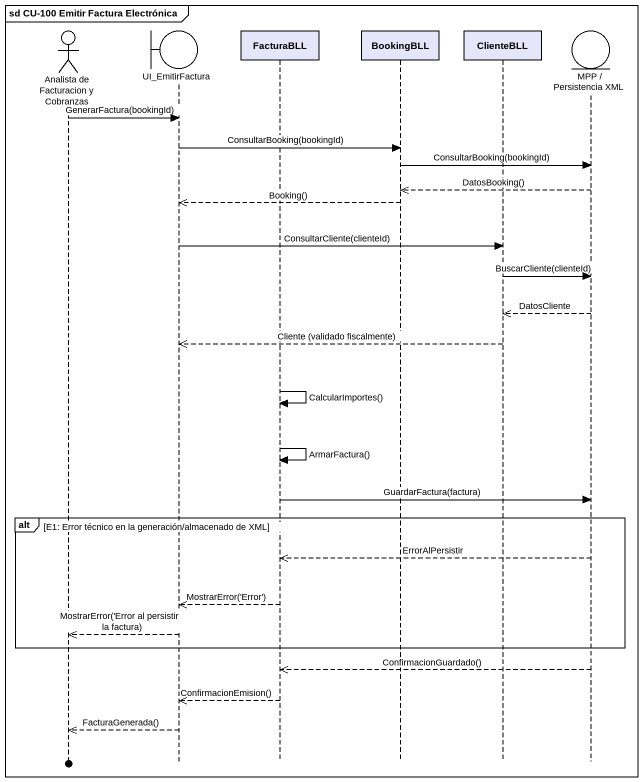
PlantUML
@startuml
mainframe sd CU-100 Emitir Factura Electrónica
hide footbox
actor "Analista de Facturacion y Cobranzas" as Analista_de_Facturacion_y
boundary UI_EmitirFactura
participant FacturaBLL #E6E6FA
participant BookingBLL #E6E6FA
participant ClienteBLL #E6E6FA
entity "MPP / Persistencia XML" as MPP_Persistencia_XML

Analista_de_Facturacion_y -> UI_EmitirFactura : GenerarFactura(bookingId)
UI_EmitirFactura -> BookingBLL : ConsultarBooking(bookingId)
BookingBLL -> MPP_Persistencia_XML : ConsultarBooking(bookingId)
MPP_Persistencia_XML -->> BookingBLL : DatosBooking()
BookingBLL -->> UI_EmitirFactura : Booking()
UI_EmitirFactura -> ClienteBLL : ConsultarCliente(clienteId)
ClienteBLL -> MPP_Persistencia_XML : BuscarCliente(clienteId)
MPP_Persistencia_XML -->> ClienteBLL : DatosCliente
ClienteBLL -->> UI_EmitirFactura : Cliente (validado fiscalmente)
FacturaBLL -> FacturaBLL : CalcularImportes()
FacturaBLL -> FacturaBLL : ArmarFactura()
FacturaBLL -> MPP_Persistencia_XML : GuardarFactura(factura)
alt E1: Error técnico en la generación/almacenado de XML
  MPP_Persistencia_XML -->> FacturaBLL : ErrorAlPersistir
  FacturaBLL -->> UI_EmitirFactura : MostrarError('Error')
  UI_EmitirFactura -->> Analista_de_Facturacion_y : MostrarError('Error al persistir la factura)
end
MPP_Persistencia_XML -->> FacturaBLL : ConfirmacionGuardado()
FacturaBLL -->> UI_EmitirFactura : ConfirmacionEmision()
UI_EmitirFactura -->> Analista_de_Facturacion_y : FacturaGenerada()
@enduml
